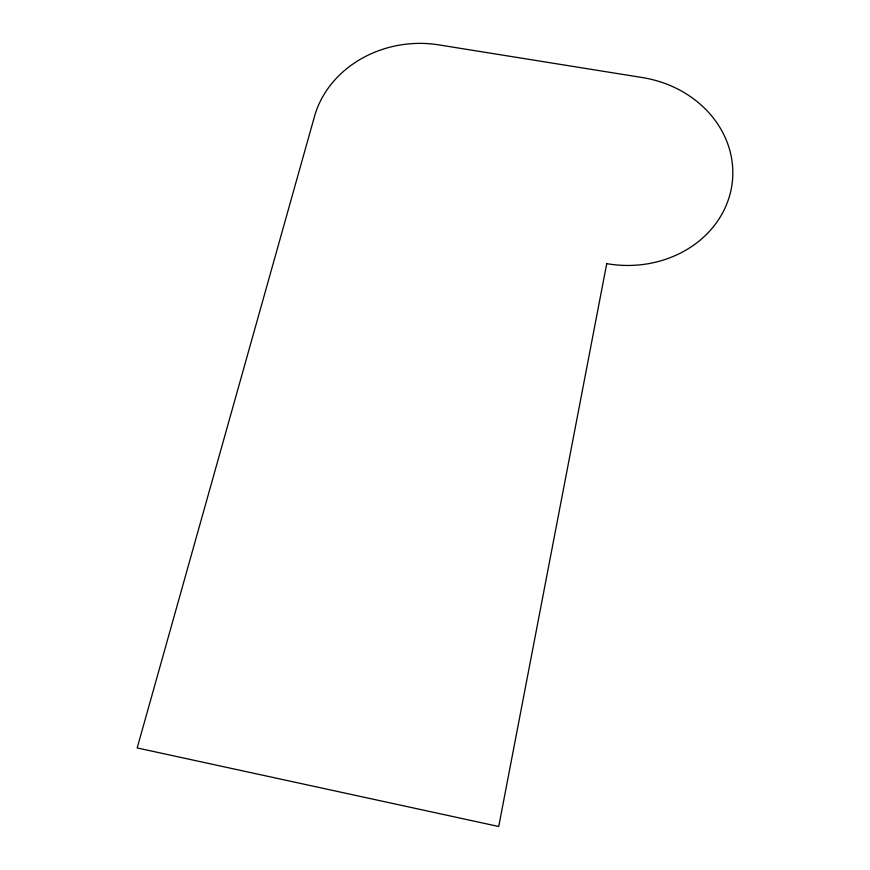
<?xml version="1.0" encoding="UTF-8"?>
<svg xmlns="http://www.w3.org/2000/svg" width="870" height="870" viewBox="0 0 870 870"><rect width="100%" height="100%" fill="white"/><g stroke="black" fill="none" stroke-linecap="round" stroke-linejoin="round"><path stroke-width="1.3" d="M606.727 263.643L498.717 826.5L137.177 747.939L314.538 116.286A105.4 92.177 -6.7 0 1 438.697 44.859L642.43 77.571A107.51 94.623 4.8 0 1 731.333 188.485A107.51 94.623 4.8 0 1 606.727 263.643"/></g></svg>
